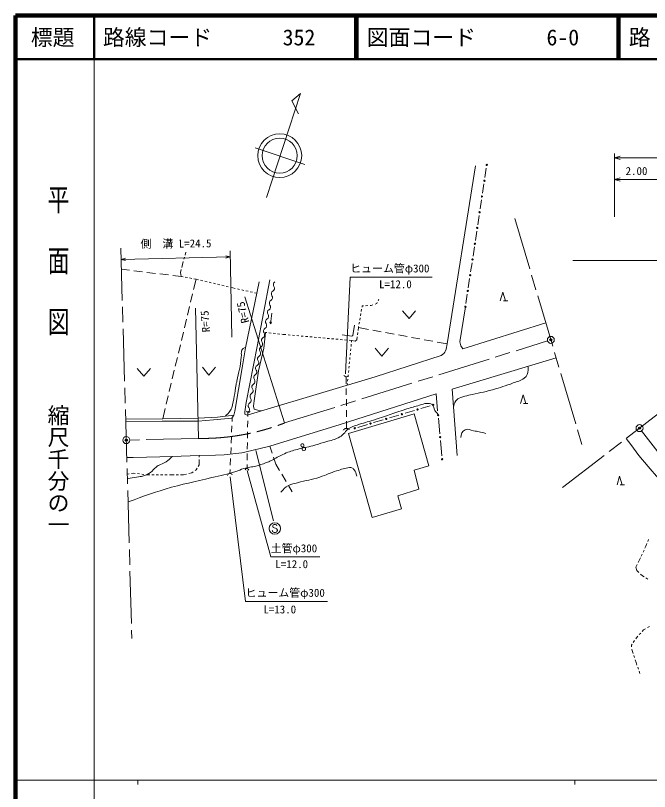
# Model space of a CAD drawing. Units: millimetres, scale not verified. Extents: x 40000 to 680000, y 20000 to 380000.
# Drawn here: x 40000 to 185097, y 202409 to 380000 of the extents above; entities that cross this region are included whole.
import ezdxf
from ezdxf.enums import TextEntityAlignment as Align

# ---------------------------------------------------------------- set-up
doc = ezdxf.new("R2010")
doc.units = ezdxf.units.MM
doc.header["$LTSCALE"] = 1000
doc.header["$PDMODE"] = 32
doc.header["$PDSIZE"] = 500
doc.linetypes.add('CHAIN', pattern=[18.5, 12, -1.5, 3.5, -1.5])
for name, color, linetype, lineweight in [('M-BGD', 7, 'Continuous', 13), ('M-BMK', 2, 'CHAIN', 13), ('M-BMK-SRVR', 3, 'Continuous', 13), ('M-STR-HTXT', 7, 'Continuous', 13), ('M-STR-STRC', 7, 'Continuous', 13), ('M-TTL', 2, 'Continuous', 140), ('M-TTL-BAND', 7, 'Continuous', 13), ('M-TTL-LINE', 7, 'Continuous', 50)]:
    doc.layers.add(name, color=color, linetype=linetype, lineweight=lineweight)
doc.layers.add('M-OTRS', color=6, linetype='Continuous')
doc.layers.add('M-TTL-TXT', color=7, linetype='Continuous')
doc.styles.add('@ＭＳ ゴシック', font='')
doc.styles.add('ＭＳ ゴシック', font='')
doc.styles.get('@ＭＳ ゴシック').set_extended_font_data('@MS Gothic')
doc.styles.get('ＭＳ ゴシック').set_extended_font_data('MS Gothic')

msp = doc.modelspace()

# ---------------------------------------------------------------- linework, layer by layer
at = {"layer": 'M-BGD'}
for p, q in [((138802, 304843), (145270, 345606)), ((147736, 345050), (147417, 342930)), ((147194, 341447), (146875, 339326)), ((146652, 337843), (146333, 335723)), ((146110, 334239), (145791, 332119)), ((145568, 330636), (145249, 328515)), ((145026, 327032), (144707, 324912)), ((78984, 325875), (78793, 325173)), ((78398, 323726), (78207, 323025)), ((78661, 324691), (78530, 324209)), ((144484, 323428), (144166, 321308)), ((167563, 323969), (233656, 323969)), ((66100, 321697), (64242, 321919)), ((69079, 321341), (67093, 321578)), ((77944, 321874), (77792, 321211)), ((78207, 323025), (78055, 322362)), ((72058, 320984), (70072, 321222)), ((75037, 320628), (73051, 320866)), ((77887, 320287), (76030, 320509)), ((77792, 321211), (77887, 320287)), ((77887, 320287), (78368, 320200)), ((78860, 320110), (79351, 320021)), ((79843, 319931), (80335, 319842)), ((80743, 317293), (81308, 319665)), ((80827, 319752), (81308, 319665)), ((81308, 319665), (81887, 319527)), ((143942, 319825), (143624, 317704)), ((82374, 319411), (82860, 319295)), ((83347, 319179), (83833, 319063)), ((84319, 318947), (84806, 318831)), ((85292, 318715), (85778, 318599)), ((86265, 318483), (86751, 318367)), ((87237, 318251), (87724, 318135)), ((88210, 318019), (88696, 317903)), ((80048, 314374), (80511, 316320)), ((89183, 317787), (89763, 317649)), ((89763, 317649), (90295, 317531)), ((90784, 317423), (91272, 317315)), ((91760, 317207), (92248, 317099)), ((92736, 316991), (93225, 316884)), ((93713, 316776), (94201, 316668)), ((94689, 316560), (95222, 316442)), ((143400, 316221), (143082, 314101)), ((150957, 314696), (151557, 316696)), ((151557, 316696), (152157, 314696)), ((122790, 314343), (122669, 314100)), ((123135, 315033), (123014, 314790)), ((151657, 314696), (152657, 314696)), ((79354, 311456), (79817, 313401)), ((119218, 312772), (119131, 312279)), ((119352, 313530), (119305, 313264)), ((119640, 313548), (119352, 313530)), ((120638, 313611), (120139, 313580)), ((121425, 313660), (121137, 313642)), ((121811, 313797), (121425, 313660)), ((122669, 314100), (122282, 313964)), ((98689, 311913), (98342, 309437)), ((118869, 310802), (118782, 310310)), ((119043, 311787), (118956, 311295)), ((128575, 312428), (130075, 310628)), ((130075, 310628), (131575, 312428)), ((78659, 308537), (79122, 310483)), ((98342, 309437), (98209, 309835)), ((98209, 309835), (98580, 309783)), ((98580, 309783), (98342, 309437)), ((118695, 309818), (118608, 309325)), ((77965, 305619), (78428, 307564)), ((97509, 307430), (97212, 307463)), ((98503, 307321), (98006, 307376)), ((99497, 307211), (99000, 307266)), ((118318, 307429), (118251, 306934)), ((118473, 308566), (118386, 307924)), ((118521, 308833), (118473, 308566)), ((120768, 308146), (118473, 308566)), ((123719, 307606), (121752, 307966)), ((126670, 307065), (124703, 307425)), ((100491, 307102), (99994, 307156)), ((101284, 307014), (100988, 307047)), ((101886, 306960), (101284, 307014)), ((102882, 306871), (102384, 306916)), ((103878, 306782), (103380, 306827)), ((104874, 306693), (104376, 306738)), ((105870, 306604), (105372, 306648)), ((106866, 306515), (106368, 306559)), ((107862, 306426), (107364, 306470)), ((108858, 306337), (108360, 306381)), ((109854, 306248), (109356, 306292)), ((110850, 306159), (110352, 306203)), ((111846, 306070), (111348, 306114)), ((112842, 305980), (112344, 306025)), ((113838, 305891), (113340, 305936)), ((114834, 305802), (114336, 305847)), ((115830, 305713), (115332, 305758)), ((116930, 305615), (116328, 305669)), ((116930, 305615), (116893, 305243)), ((117733, 305459), (116930, 305615)), ((118096, 305796), (117733, 305459)), ((118183, 306438), (118096, 305796)), ((129621, 306524), (127654, 306885)), ((132572, 305984), (130605, 306344)), ((135523, 305443), (133556, 305804)), ((77270, 302700), (77733, 304646)), ((116745, 303751), (116696, 303253)), ((116844, 304746), (116794, 304248)), ((122337, 303858), (123837, 302058)), ((123837, 302058), (125337, 303858)), ((138802, 304843), (136507, 305263)), ((116647, 302755), (116597, 302258)), ((76576, 299782), (77039, 301727)), ((116450, 300765), (116400, 300268)), ((116548, 301760), (116499, 301263)), ((67858, 299223), (69358, 297423)), ((69358, 297423), (70858, 299223)), ((75881, 296863), (76344, 298809)), ((82782, 299515), (84282, 297715)), ((84282, 297715), (85782, 299515)), ((116253, 298775), (116203, 298277)), ((116351, 299770), (116302, 299272)), ((115672, 297332), (115687, 295673)), ((116056, 296785), (116006, 296287)), ((116154, 297780), (116105, 297282)), ((75187, 293945), (75650, 295890)), ((115957, 295789), (115920, 295418)), ((115695, 294673), (115708, 293173)), ((155592, 291173), (156192, 293173)), ((156192, 293173), (156792, 291173)), ((74492, 291026), (74955, 292972)), ((115717, 292173), (115730, 290673)), ((73696, 287681), (74261, 290053)), ((115739, 289673), (115752, 288173)), ((129153, 288969), (131311, 289613)), ((132749, 290042), (134906, 290686)), ((156292, 291173), (157292, 291173)), ((89578, 287104), (89618, 288029)), ((93182, 289200), (93168, 288252)), ((125558, 287895), (127716, 288539)), ((137103, 284252), (136777, 287813)), ((89470, 284606), (89535, 286105)), ((93152, 287253), (93129, 285753)), ((115761, 287173), (115775, 285514)), ((118368, 285748), (120526, 286392)), ((121963, 286821), (124121, 287466)), ((93114, 284753), (93091, 283253)), ((121595, 265081), (116231, 284367)), ((89362, 282109), (89427, 283607)), ((137565, 279197), (137239, 282758)), ((89254, 279611), (89319, 281110)), ((93076, 282253), (93052, 280753)), ((98200, 281402), (98719, 279850)), ((82015, 278897), (81997, 279306)), ((93037, 279753), (93014, 278254)), ((99036, 278902), (99555, 277350)), ((81815, 276820), (82004, 277159)), ((82004, 277159), (82056, 277988)), ((82056, 277988), (82038, 278397)), ((89146, 277113), (89211, 278612)), ((92999, 277254), (92984, 276306)), ((99555, 277350), (100423, 275894)), ((66532, 275191), (67002, 275267)), ((67002, 275267), (67407, 275216)), ((79656, 275171), (80372, 275345)), ((80372, 275345), (80672, 275552)), ((81083, 275837), (81382, 276044)), ((81382, 276044), (81571, 276383)), ((89063, 275189), (89103, 276114)), ((65569, 275034), (66039, 275110)), ((67903, 275154), (68399, 275091)), ((68896, 275029), (69392, 274966)), ((69888, 274904), (70293, 274853)), ((70293, 274853), (70712, 274857)), ((71212, 274862), (71712, 274866)), ((72212, 274871), (72712, 274876)), ((73212, 274881), (73711, 274886)), ((74211, 274891), (74711, 274895)), ((75211, 274900), (75630, 274904)), ((75630, 274904), (76292, 274898)), ((76792, 274894), (77292, 274889)), ((77792, 274885), (78454, 274879)), ((78454, 274879), (79170, 275053)), ((100935, 275035), (101958, 273317)), ((177665, 272585), (178265, 274585)), ((178265, 274585), (178865, 272585)), ((102470, 272458), (103338, 271002)), ((178365, 272585), (179365, 272585)), ((184910, 260056), (184710, 259598)), ((183843, 257661), (183634, 257207)), ((184259, 258562), (184053, 258115)), ((184510, 259139), (184259, 258562)), ((183005, 255845), (182799, 255398)), ((183424, 256753), (183215, 256299)), ((182259, 254344), (181947, 253735)), ((182799, 255398), (182487, 254789)), ((181947, 253735), (182231, 252965)), ((182231, 252965), (182680, 252530)), ((183039, 252182), (183488, 251748)), ((183488, 251748), (183852, 251533)), ((184283, 251278), (184713, 251023)), ((185085, 240149), (184650, 239904)), ((183089, 238670), (182752, 238300)), ((183752, 239398), (183426, 239040)), ((184214, 239658), (183752, 239398)), ((181660, 236929), (181383, 236513)), ((182089, 237573), (181937, 237345)), ((182415, 237931), (182089, 237573)), ((181105, 236097), (180953, 235869)), ((180953, 235869), (181014, 235507)), ((181096, 235014), (181156, 234652)), ((181156, 234652), (181372, 233987)), ((181525, 233511), (181679, 233035)), ((181833, 232560), (182049, 231894)), ((182049, 231894), (182234, 231347)), ((182394, 230874), (182555, 230400)), ((182715, 229927), (182900, 229380))]:
    msp.add_line(p, q, dxfattribs=at)
for points in [[(89957, 288546), (90212, 289461), (91897, 299336), (92645, 303969), (95760, 319048)], [(98217, 319539), (95269, 304238), (92795, 291446), (92479, 289305), (92479, 288778), (93005, 288533), (93777, 288743), (96866, 289691), (122292, 297333), (137389, 302199)], [(142970, 313359), (141688, 305314), (141918, 304403), (142361, 303683), (161360, 309675)], [(114783, 306954), (116943, 306625), (117202, 306798), (117616, 309095)], [(96262, 289506), (95447, 289649), (94652, 289943), (94480, 290564), (94583, 291825), (95587, 298676), (96805, 303858), (97212, 307463)], [(163739, 301671), (139923, 294471), (141053, 279331)], [(136579, 289492), (136294, 293405), (114303, 286389), (98200, 281402), (94097, 280446), (91817, 279928), (90417, 279747), (87775, 279488), (85754, 279358), (81997, 279306), (75843, 279112), (72993, 279008), (66904, 278853), (65461, 278849)], [(65213, 287614), (73696, 287681), (81766, 287868), (86190, 288079), (89957, 288546), (89512, 287868), (85348, 287494), (81783, 287142), (73579, 287143), (65231, 286977)], [(116231, 284367), (131217, 288855), (134604, 276917), (131232, 275927)], [(227673, 236745), (217520, 247358), (210078, 255341), (206959, 258261), (205391, 259631), (202543, 261038), (199325, 262924), (197135, 264248), (193985, 266425), (190297, 270255), (187134, 274040), (184795, 276812), (182686, 279272), (180820, 281814), (179748, 283189)], [(131232, 275927), (132318, 271583), (127492, 270059), (128339, 267095), (121595, 265081)]]:
    msp.add_lwpolyline(points, dxfattribs=at)
for centre, radius in [((147848, 345792), 150), ((147848, 345792), 120), ((147848, 345792), 100), ((147306, 342188), 150), ((147306, 342188), 120), ((147306, 342188), 100), ((146764, 338585), 150), ((146764, 338585), 120), ((146764, 338585), 100), ((146222, 334981), 150), ((146222, 334981), 120), ((146222, 334981), 100), ((145680, 331377), 150), ((145680, 331377), 120), ((145680, 331377), 100), ((145138, 327774), 150), ((145138, 327774), 120), ((145138, 327774), 100), ((144596, 324170), 150), ((144596, 324170), 120), ((144596, 324170), 100), ((144054, 320566), 150), ((144054, 320566), 120), ((144054, 320566), 100), ((143512, 316963), 150), ((143512, 316963), 120), ((143512, 316963), 100), ((142970, 313359), 150), ((142970, 313359), 120), ((142970, 313359), 100), ((132030, 289827), 150), ((132030, 289827), 120), ((132030, 289827), 100), ((135625, 290901), 150), ((135625, 290901), 120), ((135625, 290901), 100), ((124840, 287680), 150), ((124840, 287680), 120), ((124840, 287680), 100), ((128435, 288754), 150), ((128435, 288754), 120), ((128435, 288754), 100), ((136709, 288559), 150), ((136709, 288559), 120), ((136709, 288559), 100), ((121244, 286607), 150), ((121244, 286607), 120), ((121244, 286607), 100), ((117649, 285533), 150), ((117649, 285533), 120), ((117649, 285533), 100), ((137171, 283505), 150), ((137171, 283505), 120), ((137171, 283505), 100), ((137633, 278450), 150), ((137633, 278450), 120), ((137633, 278450), 100)]:
    msp.add_circle(centre, radius, dxfattribs=at)
for centre, radius, start, end in [((98580, 317554), 716, 298.55536, 37.36642), ((99718, 318423), 716, 118.55536, 217.36642), ((99264, 316297), 716, 118.55536, 217.36642), ((98811, 314171), 716, 118.55536, 217.36642), ((98126, 315428), 716, 298.55536, 37.36642), ((98357, 312045), 716, 118.55536, 217.36642), ((97673, 313302), 716, 298.55536, 37.36642), ((97220, 311176), 716, 298.55536, 37.36642), ((96766, 309050), 716, 298.55536, 37.36642), ((97904, 309919), 716, 118.55536, 217.36642), ((96313, 306924), 716, 298.55536, 37.36642), ((97450, 307792), 716, 118.55536, 217.36642), ((96997, 305666), 716, 118.55536, 217.36642), ((96544, 303540), 716, 118.55536, 217.36642), ((95859, 304798), 716, 298.55536, 37.36642), ((133749, 305319), 5075, 336.38425, 354.61441), ((96090, 301414), 716, 118.55536, 217.36642), ((95406, 302672), 716, 298.55536, 37.36642), ((136689, 303863), 1805, 292.8329, 341.36101), ((94953, 300545), 716, 298.55536, 37.36642), ((94515, 298400), 722, 299.65929, 38.04199), ((95652, 299290), 722, 119.65929, 218.04199), ((94093, 296257), 722, 299.65929, 38.04199), ((95229, 297146), 722, 119.65929, 218.04199), ((115694, 298012), 680, 212.87565, 317.29122), ((94807, 295003), 722, 119.65929, 218.04199), ((94384, 292860), 722, 119.65929, 218.04199), ((93670, 294114), 722, 299.65929, 38.04199), ((93962, 290716), 722, 119.65929, 218.04199), ((93248, 291970), 722, 299.65929, 38.04199), ((93290, 289685), 497, 204.9546, 323.35089), ((92825, 289827), 722, 299.65929, 38.04199), ((115765, 284580), 934, 43.68475, 148.79908), ((92975, 275834), 473, 14.14356, 158.52087), ((89069, 274591), 598, 29.94603, 164.45244)]:
    msp.add_arc(centre, radius, start, end, dxfattribs=at)
for points, knots in [([(88037, 288347), (88449, 288696), (88599, 288822), (88884, 289193), (89164, 289558), (89338, 289771), (89477, 290209), (90116, 292232), (90082, 293462), (90493, 295543), (90552, 295842), (90605, 296006), (90662, 296305), (91077, 298472), (91492, 299663), (91681, 301861), (91717, 302288), (91650, 302532), (91688, 302959), (91705, 303140), (91698, 303248), (91763, 303417), (91916, 303820), (92288, 303874), (92694, 304010)], [0, 0, 0, 0, 1, 1, 1, 2, 2, 2, 3, 3, 3, 4, 4, 4, 5, 5, 5, 6, 6, 6, 7, 7, 7, 8, 8, 8, 8]), ([(140238, 290262), (140332, 290921), (140363, 291309), (140768, 291798), (141108, 292208), (141396, 292369), (141885, 292580), (142588, 292883), (143036, 292902), (143778, 293088), (145876, 293615), (147086, 293769), (149167, 294358), (151040, 294888), (152080, 295226), (153907, 295900), (154919, 296273), (155582, 296339), (156448, 296983), (157101, 297467), (157259, 298068), (157305, 298880), (157323, 299205), (157331, 299365), (157259, 299712)], [0, 0, 0, 0, 1, 1, 1, 2, 2, 2, 3, 3, 3, 4, 4, 4, 5, 5, 5, 6, 6, 6, 7, 7, 7, 8, 8, 8, 8]), ([(65750, 268662), (69743, 270165), (70892, 270570), (74253, 271592), (78374, 272846), (80772, 273225), (84954, 274261), (87088, 274790), (88312, 274983), (90421, 275608), (91149, 275824), (91506, 276094), (92234, 276308), (92774, 276466), (93083, 276532), (93633, 276645), (94151, 276751), (94457, 276730), (94968, 276865), (95927, 277119), (96448, 277322), (97377, 277668), (97828, 277836), (98085, 277923), (98518, 278135), (98798, 278271), (98938, 278379), (99213, 278525), (100257, 279083), (100824, 279442), (101923, 279880), (103050, 280329), (103715, 280493), (104886, 280811), (105397, 280950), (105695, 280983), (106211, 281103), (106928, 281271), (107330, 281362), (108042, 281552), (109042, 281820), (109592, 282005), (110581, 282313), (111866, 282713), (112664, 282754), (113863, 283366), (114385, 283633), (114647, 283845), (115089, 284230), (115515, 284600), (115597, 284978), (116062, 285299), (116815, 285818), (117331, 285962), (118193, 286268), (119642, 286783), (120494, 286949), (121958, 287420), (124925, 288374), (126548, 289030), (129524, 289955), (130676, 290313), (131331, 290483), (132493, 290805), (133110, 290976), (133434, 291227), (134075, 291235), (134590, 291242), (134942, 291274), (135372, 290990), (135868, 290662), (135623, 290073), (135971, 289592), (136197, 289279), (136311, 289152), (136639, 288863)], [0, 0, 0, 0, 1, 1, 1, 2, 2, 2, 3, 3, 3, 4, 4, 4, 5, 5, 5, 6, 6, 6, 7, 7, 7, 8, 8, 8, 9, 9, 9, 10, 10, 10, 11, 11, 11, 12, 12, 12, 13, 13, 13, 14, 14, 14, 15, 15, 15, 16, 16, 16, 17, 17, 17, 18, 18, 18, 19, 19, 19, 20, 20, 20, 21, 21, 21, 22, 22, 22, 23, 23, 23, 24, 24, 24, 25, 25, 25, 25]), ([(141885, 283436), (142035, 284147), (142173, 284883), (142901, 285214), (143580, 285522), (144058, 285089), (144794, 284974), (145918, 284798), (146298, 284691), (147643, 284367)], [0, 0, 0, 0, 1, 1, 1, 2, 2, 2, 3, 3, 3, 3]), ([(75843, 279112), (75297, 278500), (75098, 278243), (74486, 277862), (74013, 277569), (73683, 277527), (73190, 277267), (72773, 277045), (72526, 276935), (72154, 276645), (71618, 276227), (71469, 275814), (70910, 275427), (70326, 275022), (69951, 274851), (69278, 274624), (68685, 274424), (68313, 274474), (67697, 274365), (66875, 274219), (66610, 274160), (65600, 273949)], [0, 0, 0, 0, 1, 1, 1, 2, 2, 2, 3, 3, 3, 4, 4, 4, 5, 5, 5, 6, 6, 6, 7, 7, 7, 7]), ([(100731, 270903), (101386, 271664), (101673, 272018), (102476, 272448), (103209, 272841), (103713, 272839), (104514, 273063), (106511, 273620), (107686, 273729), (109661, 274358), (111181, 274842), (111956, 275338), (113487, 275783), (114644, 276119), (115276, 276433), (116475, 276543), (116677, 276562), (116804, 276581), (116994, 276509), (117248, 276411), (117332, 276247), (117512, 276042), (117910, 275590), (117928, 275250), (118082, 274609)], [0, 0, 0, 0, 1, 1, 1, 2, 2, 2, 3, 3, 3, 4, 4, 4, 5, 5, 5, 6, 6, 6, 7, 7, 7, 8, 8, 8, 8])]:
    msp.add_open_spline(points, degree=3, knots=knots, dxfattribs=at)
at = {"layer": 'M-BMK'}
for p, q in [((154263, 333551), (169768, 281387)), ((64105, 326787), (66634, 237414)), ((101598, 286745), (161756, 305535)), ((165218, 271947), (199030, 298108)), ((183308, 284932), (189657, 276718)), ((81874, 283212), (66149, 282843))]:
    msp.add_line(p, q, dxfattribs=at)
msp.add_arc((82601, 335977), 52770, 269.21091, 291.09959, dxfattribs=at)
at = {"layer": 'M-BMK-SRVR'}
for p, q in [((97467, 338372), (105239, 362134)), ((105239, 362134), (103221, 360495)), ((103221, 360495), (104769, 357519)), ((94876, 349686), (106221, 345936)), ((101598, 286745), (92497, 315626)), ((81874, 283212), (81179, 313047))]:
    msp.add_line(p, q, dxfattribs=at)
for centre, radius in [((100481, 347933), 5016), ((100481, 347933), 4013), ((162520, 305773), 800), ((182819, 285565), 800), ((65349, 282824), 800)]:
    msp.add_circle(centre, radius, dxfattribs=at)
at = {"layer": 'M-OTRS'}
for p in [(162520, 305773), (182819, 285565), (65349, 282824)]:
    msp.add_point(p, dxfattribs=at)
at = {"layer": 'M-STR-HTXT'}
for p, q in [((177118, 333944), (177118, 348447)), ((177118, 347447), (178368, 347822)), ((177118, 347447), (224417, 347447)), ((177118, 347447), (178368, 347072)), ((177118, 342447), (178368, 342822)), ((177118, 342447), (187146, 342447)), ((177118, 342447), (178368, 342072)), ((89527, 306386), (89128, 326157)), ((64179, 324173), (89156, 324756)), ((64179, 324173), (65173, 324446)), ((64179, 324173), (65184, 323947)), ((89156, 324756), (88151, 324983)), ((89156, 324756), (88163, 324483)), ((115547, 297974), (116599, 320153)), ((116599, 320153), (135349, 320153)), ((93002, 275880), (98401, 256091)), ((89156, 274409), (92653, 245916)), ((98401, 256091), (109651, 256091)), ((92653, 245916), (111403, 245916))]:
    msp.add_line(p, q, dxfattribs=at)
at = {"layer": 'M-STR-STRC'}
for p, q in [((99033, 264382), (95032, 280438)), ((98994, 263420), (98876, 263183)), ((98876, 263183), (98876, 263065)), ((98876, 263065), (98994, 262829)), ((99231, 263538), (98994, 263420)), ((99467, 263538), (99231, 263538)), ((99703, 263420), (99467, 263538)), ((99822, 263183), (99703, 263420)), ((98876, 261883), (98758, 262120)), ((98994, 261765), (98876, 261883)), ((98994, 262829), (99703, 262592)), ((99231, 261647), (98994, 261765)), ((99467, 261647), (99231, 261647)), ((99703, 261765), (99467, 261647)), ((99703, 262592), (99822, 262474)), ((99822, 261883), (99703, 261765)), ((99822, 262474), (99940, 262238)), ((99940, 262120), (99822, 261883)), ((99940, 262238), (99940, 262120))]:
    msp.add_line(p, q, dxfattribs=at)
msp.add_circle((99349, 262592), 1300, dxfattribs=at)
at = {"layer": 'M-TTL'}
for p, q in [((40000, 380000), (40000, 20000)), ((680000, 380000), (40000, 380000))]:
    msp.add_line(p, q, dxfattribs=at)
at = {"layer": 'M-TTL-BAND'}
for p, q in [((58000, 370000), (58000, 20000)), ((40000, 205000), (579000, 205000)), ((68000, 205000), (68000, 204000)), ((168000, 205000), (168000, 204000))]:
    msp.add_line(p, q, dxfattribs=at)
at = {"layer": 'M-TTL-LINE'}
for p, q in [((58000, 380000), (58000, 370000)), ((117750, 380000), (117750, 370000)), ((118250, 380000), (118250, 370000)), ((177750, 380000), (177750, 370000)), ((178250, 380000), (178250, 370000)), ((40000, 370000), (680000, 370000))]:
    msp.add_line(p, q, dxfattribs=at)

# ---------------------------------------------------------------- texts
at = {"layer": 'M-BGD', "style": 'ＭＳ ゴシック'}
msp.add_text('8', height=1833, rotation=22.636, dxfattribs=at).set_placement((105810, 279638), align=Align.BOTTOM_LEFT)
at = {"layer": 'M-BMK-SRVR', "style": 'ＭＳ ゴシック'}
for rotation, p in [(103.536, (92602, 309625)), (94.195, (83601, 307506))]:
    msp.add_text('R=75', height=1833, rotation=rotation, dxfattribs=at).set_placement(p, align=Align.MIDDLE_LEFT)
at = {"layer": 'M-STR-HTXT', "style": 'ＭＳ ゴシック'}
for s, p in [('2.00', (182132, 342947)), ('L=12.0', (126950, 317038)), ('L=12.0', (103218, 252980)), ('L=13.0', (100480, 242615))]:
    msp.add_text(s, height=1833, dxfattribs=at).set_placement(p, align=Align.BOTTOM_CENTER)
msp.add_text('側\u3000溝 L=24.5', height=1833, rotation=0.458, dxfattribs=at).set_placement((76744, 326340), align=Align.BOTTOM_CENTER)
for s, p in [('ヒューム管φ300', (116599, 320653)), ('土管φ300', (98401, 256591)), ('ヒューム管φ300', (92653, 246416))]:
    msp.add_text(s, height=1833, dxfattribs=at).set_placement(p, align=Align.BOTTOM_LEFT)
at = {"layer": 'M-TTL-BAND', "style": '@ＭＳ ゴシック', "width": 1.4}
msp.add_text('平  面  図', height=3666, rotation=270, dxfattribs=at).set_placement((49777, 306475), align=Align.MIDDLE_RIGHT)
at = {"layer": 'M-TTL-BAND', "style": '@ＭＳ ゴシック'}
msp.add_text('縮尺千分の一', height=3666, rotation=270, dxfattribs=at).set_placement((49777, 261030), align=Align.MIDDLE_RIGHT)
at = {"layer": 'M-TTL-TXT', "style": 'ＭＳ ゴシック'}
msp.add_text('標題', height=3666, dxfattribs=at).set_placement((48500, 375000), align=Align.MIDDLE_CENTER)
for s, p in [('路線コード', (60000, 375000)), ('352', (101142, 375000)), ('図面コード', (120380, 375000)), ('6-0', (161521, 375000)), ('路 線 名', (180380, 375000))]:
    msp.add_text(s, height=3666, dxfattribs=at).set_placement(p, align=Align.MIDDLE_LEFT)

doc.saveas('drawing.dxf')
